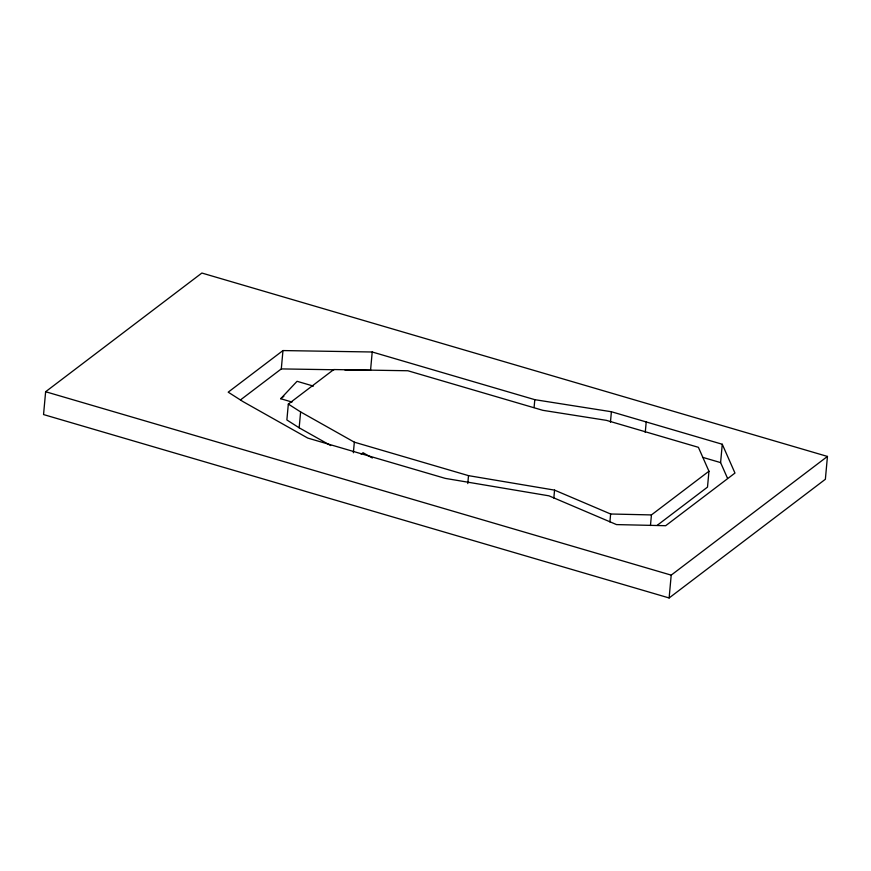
<?xml version="1.0" encoding="UTF-8"?>
<svg xmlns="http://www.w3.org/2000/svg" width="871" height="871" viewBox="0 0 871 871"><rect width="100%" height="100%" fill="white"/><g stroke="black" fill="none" stroke-linecap="round" stroke-linejoin="round"><path stroke-width="1.31" d="M45.63 391.732L43.55 414.563L669.124 597.963L825.37 479.268L827.45 456.437L201.876 273.037L45.63 391.732L671.203 575.132L827.45 456.437M240.494 399.909L281.3 368.912L282.966 350.567L372.211 351.993L534.805 399.669L611.398 411.743L722.266 444.254L734.972 473.062L665.673 525.703L616.516 524.592L548.959 495.828L445.288 478.386L307.724 438.059L243.009 401.607L228.202 392.168L282.966 350.567M657.278 525.267L707.502 487.118L708.95 471.233L698.4 447.324L606.379 420.345L542.807 410.317L407.857 370.752L333.778 369.554L288.323 404.09L286.875 419.974L299.167 427.803L330.697 445.56M299.167 427.803L300.615 411.918L288.323 404.09M353.365 452.768L354.334 442.174L300.615 411.918M372.211 351.993L370.545 370.338L344.851 369.925M467.781 483.59L468.5 475.642L354.334 442.174M534.086 407.53L534.805 399.669M553.836 498.07L554.555 490.123L468.5 475.642M610.451 422.228L611.398 411.743M609.907 521.936L610.625 513.999L554.555 490.123M645.259 432.43L646.206 421.956M650.463 525.518L651.432 514.924L708.95 471.233M669.124 597.963L671.203 575.132M727.481 478.201L720.6 462.599L722.266 444.254M292.035 402.054L280.691 398.722L297.055 381.302L313.44 386.103M280.691 398.722L283.859 396.305M361.16 454.172L363.055 452.735L372.353 457.983M281.3 368.912L334.029 369.75M610.625 513.999L651.432 514.924M702.549 457.308L720.6 462.599"/></g></svg>
